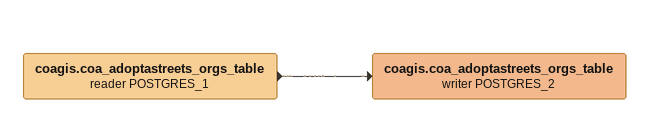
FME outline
coagis.coa_adoptastreets_orgs_table (reader POSTGRES_1)
    -> coagis.coa_adoptastreets_orgs_table (writer POSTGRES_2)
coagis.coa_adoptastreets_orgs_table (writer POSTGRES_2)
